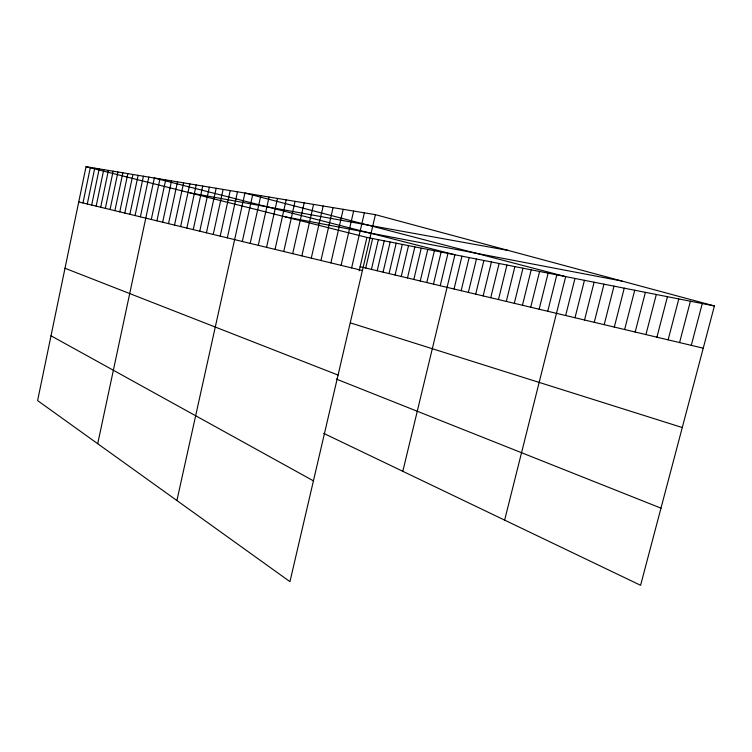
<?xml version="1.0" encoding="UTF-8"?>
<svg xmlns="http://www.w3.org/2000/svg" width="752" height="752" viewBox="0 0 752 752"><rect width="100%" height="100%" fill="white"/><g stroke="black" fill="none" stroke-linecap="round" stroke-linejoin="round"><path stroke-width="1.13" d="M375.417 214.668L86.029 166.7L37.6 400.59L289.952 581.644L375.417 214.668L714.4 305.951L640.591 585.3L323.68 433.368M82.974 202.955L90.353 167.414M87.288 203.999L94.743 168.138M91.678 205.061L99.217 168.88M96.153 206.142L103.767 169.642M100.702 207.251L108.41 170.403M105.346 208.37L113.129 171.193M110.065 209.507L117.942 171.992M114.887 210.673L122.849 172.8M119.784 211.857L127.849 173.627M124.785 213.07L132.944 174.473M129.88 214.301L138.133 175.338M135.078 215.561L143.425 176.212M140.38 216.839L148.83 177.105M97.704 443.718L154.339 178.017L454.913 254.768L402.818 471.307M151.293 219.481L159.95 178.948M156.924 220.834L165.684 179.897M162.667 222.225L171.541 180.875M168.523 223.645L177.519 181.862M174.511 225.092L183.62 182.877M180.621 226.568L189.852 183.911M186.863 228.072L196.216 184.964M193.245 229.614L202.72 186.035M199.759 231.193L209.366 187.145M206.424 232.8L216.162 188.273M213.23 234.455L223.109 189.419M220.204 236.137L230.215 190.594M227.33 237.858L237.482 191.807M176.899 500.531L244.926 193.038L565.673 276.614L504.639 520.13M242.313 241.477L252.775 194.336M250.19 243.385L260.812 195.67M258.265 245.34L269.056 197.033M266.546 247.342L277.507 198.434M275.035 249.391L286.174 199.872M283.748 251.497L295.066 201.348M292.678 253.659L304.184 202.861M301.853 255.877L313.546 204.412M311.272 258.152L323.172 206.01M320.944 260.493L333.051 207.646M330.88 262.89L343.203 209.329M341.098 265.362L353.637 211.058M351.607 267.9L364.372 212.835M359.155 270.805L366.92 237.416L714.4 305.951M365.726 268.032L372.607 238.534M371.422 269.385L378.369 239.672M377.213 270.767L384.225 240.828M383.078 272.158L390.156 242.003M389.047 273.578L396.191 243.187M395.091 275.006L402.311 244.4M401.239 276.473L408.533 245.622M407.481 277.949L414.85 246.872M413.826 279.462L421.261 248.132M420.265 280.985L427.785 249.42M426.807 282.545L434.402 250.726M433.453 284.115L441.123 252.052M440.211 285.722L447.966 253.396M454.048 289.012L461.972 256.159M461.145 290.695L469.154 257.579M468.355 292.406L476.458 259.017M475.696 294.154L483.884 260.483M483.151 295.921L491.432 261.969M490.736 297.726L499.112 263.491M498.463 299.559L506.933 265.024M506.312 301.42L514.885 266.593M514.302 303.319L522.969 268.191M522.443 305.256L531.213 269.818M530.715 307.22L539.598 271.472M539.146 309.222L548.133 273.155M547.729 311.262L556.828 274.865M565.654 315.511L574.97 278.447M575.007 317.739L584.445 280.317M584.539 319.995L594.108 282.226M594.268 322.307L603.959 284.162M604.185 324.667L614.008 286.145M614.309 327.064L624.263 288.166M624.63 329.517L634.726 290.234M635.167 332.017L645.404 292.34M645.93 334.574L656.308 294.493M656.91 337.187L667.438 296.683M668.124 339.848L678.802 298.929M679.573 342.564L690.411 301.214M691.276 345.347L702.274 303.554M190.181 192.916L508.559 250.519M285.008 216.792L621.942 281.051M360.114 266.706L703.242 348.185M78.734 201.931L362.417 270.513M86.029 166.7L366.92 237.416M350.564 322.937L682.271 427.531M65.001 268.257L338.062 375.079M336.323 379.074L660.98 508.145M51.014 335.796L313.434 480.848"/></g></svg>
